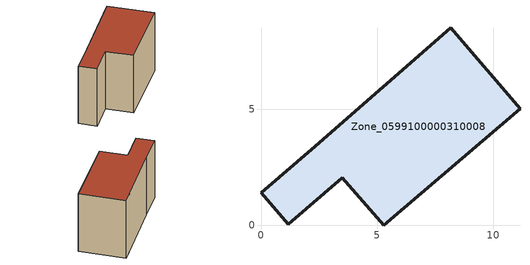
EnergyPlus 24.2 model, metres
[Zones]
Zone_0599100000310008
 floor ground (C_G): 3.51,2.05 1.17,0.05 0,1.42 2.33,3.42 8.18,8.53 11.16,5.03 5.28,0 z0
 wall outside (C_F): 2.33,3.42 0,1.42 1.17,0.05 3.51,2.05 5.28,0 11.16,5.03 8.18,8.53 2.33,3.42 z0:6.29
 roof outside (C_R): 1.17,0.05 3.51,2.05 5.28,0 11.16,5.03 8.18,8.53 2.33,3.42 0,1.42 z6.29
[BUILDING]
Pand.0599100000310008: North Axis=0; Terrain=City; Loads Convergence Tolerance Value=0.04; Temperature Convergence Tolerance Value=0.4; Solar Distribution=FullExterior; Maximum Number of Warmup Days=25; Minimum Number of Warmup Days=1
[Site:Location]
Rotterdam.The.Hague.AP_ZH_NLD Design_Conditions: Latitude=51.96; Longitude=4.45; Time Zone=1; Elevation=-4.5
[SITE:GROUNDTEMPERATURE:BUILDINGSURFACE]
18, 18, 18, 18, 18, 18, 18, 18, 18, 18, 18, 18
[MATERIAL] Thermal Absorptance=0.9; Solar Absorptance=0.7; Visible Absorptance=0.7
Name | Roughness | Thickness | Conductivity | Density | Specific Heat
G.TI.1946 | MediumSmooth | 0.15 | 1 | 540 | 1210
F.TI.1946 | Rough | 0.3 | 0.857143 | 1920 | 840
R.TI.1946 | MediumRough | 0.2 | 0.1 | 1500 | 1000
[CONSTRUCTION]
C_G: G.TI.1946
C_F: F.TI.1946
C_R: R.TI.1946
[ZONE]
Zone_0599100000310008: Type=1; Multiplier=1; Ceiling Height=Autocalculate; Volume=Autocalculate; Floor Area=autocalculate; Part of Total Floor Area=Yes
[ZONEINFILTRATION:DESIGNFLOWRATE]
Infil_Zone_0599100000310008: Zone or ZoneList or Space or SpaceList=Zone_0599100000310008; Schedule=AlwaysOn; Design Flow Rate Calculation Method=Flow/Area; Flow Rate per Floor Area=0.003; Constant Term Coefficient=1; Temperature Term Coefficient=0; Velocity Term Coefficient=0; Velocity Squared Term Coefficient=0
[HVACTEMPLATE:ZONE:IDEALLOADSAIRSYSTEM]
Zone_0599100000310008: Maximum Heating Supply Air Temperature=50; Minimum Cooling Supply Air Temperature=13; Maximum Heating Supply Air Humidity Ratio=0.0156; Minimum Cooling Supply Air Humidity Ratio=0.0077; Heating Limit=NoLimit; Cooling Limit=NoLimit; Dehumidification Control Type=ConstantSensibleHeatRatio; Cooling Sensible Heat Ratio=0.7; Dehumidification Setpoint=60; Humidification Control Type=None; Humidification Setpoint=30; Outdoor Air Method=None; Outdoor Air Flow Rate per Person=0.00944; Outdoor Air Flow Rate per Zone Floor Area=0; Outdoor Air Flow Rate per Zone=0; Demand Controlled Ventilation Type=None; Outdoor Air Economizer Type=NoEconomizer; Heat Recovery Type=None; Sensible Heat Recovery Effectiveness=0.7; Latent Heat Recovery Effectiveness=0.65
[ZONECONTROL:THERMOSTAT]
ThermostatControl_Zone_0599100000310008: Zone or ZoneList=Zone_0599100000310008; Control Type Schedule=DualSetpointControlType; Control 1=Thermostat_Zone_0599100000310008; Temperature Difference Between Cutout And Setpoint=0
[THERMOSTATSETPOINT:DUALSETPOINT]
Thermostat_Zone_0599100000310008: Heating Setpoint Temperature Schedule=HeatingSetpoint_Zone_0599100000310008; Cooling Setpoint Temperature Schedule=CoolingSetpoint_Zone_0599100000310008
[SCHEDULE:COMPACT]
HeatingSetpoint_Zone_0599100000310008: Through: 12/31, For: AllDays, Until: 24:00, 21
CoolingSetpoint_Zone_0599100000310008: Through: 12/31, For: AllDays, Until: 24:00, 24
DualSetpointControlType: Through: 12/31, For: AllDays, Until: 24:00, 4
AlwaysOn: Through: 12/31, For: AllDays, Until: 24:00, 1
